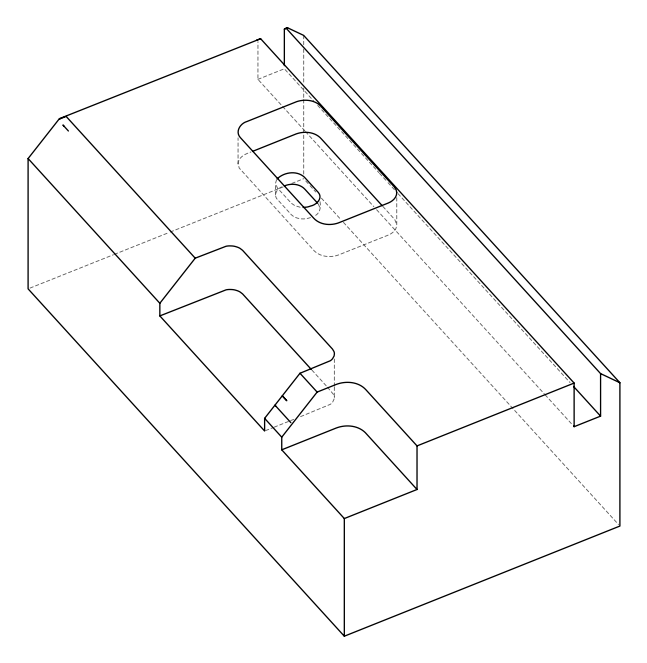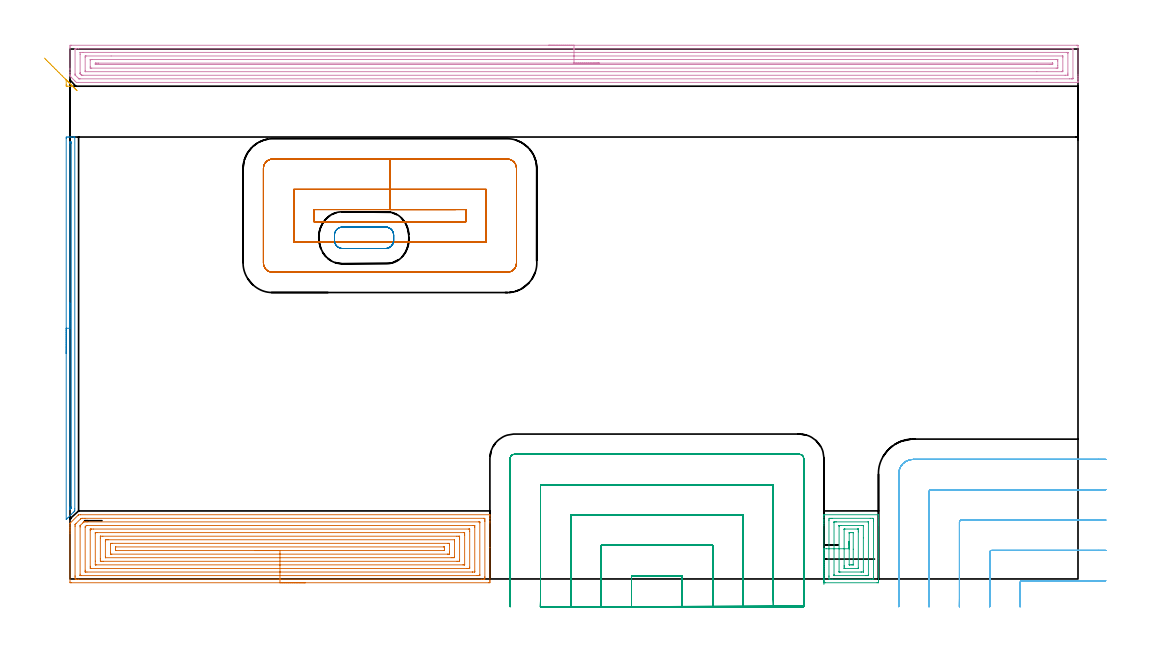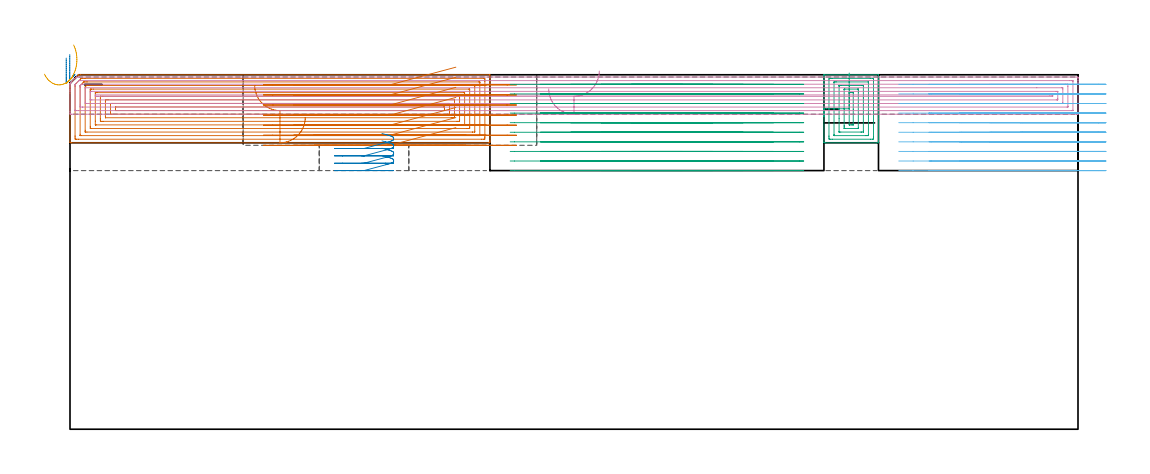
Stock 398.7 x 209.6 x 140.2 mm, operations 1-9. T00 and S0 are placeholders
(PLAN: 10 operations, 3 tool changes, 101.7 min)
(1 AREA_MILL | FG_CHAMFER_SURFACE | UGT0205_001 | 13.63 min | 63139 mm3)
(2 AREA_MILL_1 | FG_CHAMFER_SURFACE_1 | UGT0205_001 | 2.54 min | 876 mm3)
(3 AREA_MILL_2 | FG_CHAMFER_SURFACE_2 | UGT0205_001 | 2.07 min | 13909 mm3)
(4 AREA_MILL_3 | FG_CHAMFER_SURFACE_3 | UGT0205_001 | 19.33 min | 48513 mm3)
(5 AREA_MILL_4 | FG_CHAMFER_SURFACE_4 | UGT0205_001 | 0.17 min | 15 mm3)
(6 MILL_CORNER_NOTCH_RECTANGULAR | CORNER_NOTCH_RECTANGULAR | NXT0201_012 | Follow Part, ap 4, ae 75% | 10.39 min | 160810 mm3)
(7 MILL_RECTANGULAR_POCKET | POCKET_RECTANGULAR_STRAIGHT | NXT0201_012 | Follow Part, ap 4, ae 75% | 9.57 min | 193667 mm3)
(8 MILL_RECTANGULAR_POCKET_1 | POCKET_RECTANGULAR_STRAIGHT_1 | NXT0201_011 | Follow Part, ap 3, ae 75% | 0.85 min | 6533 mm3)
(9 MILL_SLOT | SLOT_PARTIAL_RECTANGULAR | NXT0201_012 | Follow Part, ap 4, ae 75% | 25.6 min | 279314 mm3)
(10 MILL_RECTANGULAR_SLOT | SLOT_RECTANGULAR | NXT0201_012 | Follow Part, ap 4, ae 75% | 17.56 min | 303570 mm3)
(TOOL UGT0205_001 | Chamfer Mill 20 x 3 x 45 deg. | D20 FL50 Z2)
(TOOL NXT0201_012 | ENDMILL 16mm [2P460-1600-NA 1630] | D16 FL38 Z6)
(TOOL NXT0201_011 | ENDMILL 12mm [2P460-1200-NA 1630] | D12 FL38 Z6)
(OP 1 AREA_MILL)
G17 G21 G94 G90
T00 M6
G54
G17 G0 G90 X93.05 Y-1.5 S1061 M3
G43 Z150.2 H0
Z123.3
G94 G1 X93.012 Z122.428 F250.
X92.898 Z121.564
X92.709 Z120.712
X92.447 Z119.88
X92.113 Z119.074
X91.71 Z118.3
X91.242 Z117.564
X90.71 Z116.872
X90.121 Z116.229
X89.478 Z115.64
X88.786 Z115.109
X88.05 Z114.64
X87.276 Z114.237
X86.47 Z113.903
X85.638 Z113.641
X84.787 Z113.452
X83.922 Z113.338
X83.05 Z113.3
X0.591
X0.256 Y-1.496 Z113.302
X0.01 Y-1.491 Z113.306
X0. Y-1.241 Z113.556
Y18.028 Z132.823
Y18.618 Z133.412
Y19.217 Z134.014
Y19.507 Z134.304
Y20.106 Z134.902
Y20.396 Z135.192
Y20.978 Z135.777
Y21.73 Z136.529
X0.001 Y21.886 Z136.685
X0.01 Y22.001 Z136.795
X0.117 Y22.117 Z136.917
X0.132 Y22.132 Z136.932
X3.266 Y25.266 Z140.066
X3.291 Y25.289 Z140.089
X3.405 Y25.395 Z140.19
X4.157 Y25.4 Z140.2
X165.954
X166.09 Y25.397 Z140.188
X166.093 Y25.365 Z140.156
X166.1 Y25.035 Z139.834
Y24.533 Z139.332
Y23.953 Z138.748
Y22.773 Z137.57
Y22.174 Z136.968
Y12.469 Z127.266
Y-0.642 Z114.155
X166.098 Y-0.942 Z113.855
X166.093 Y-1.491 Z113.306
X166.062 Y-1.494 Z113.304
X165.509 Y-1.5 Z113.3
X83.05
Y-0.086 Z114.714
X3.299
X2.406 Y-0.084 Z114.716
X2.374 Y-0.083 Z114.717
X2.01 Y-0.053 Z114.747
X2.003 Y0.318 Z115.118
X2.001 Y0.836 Z115.636
X2. Y1.21 Z116.01
Y20.769 Z135.569
X2.005 Y21.285 Z136.085
X2.01 Y21.472 Z136.272
X2.018 Y21.557 Z136.357
X2.059 Y21.6 Z136.4
X2.374 Y21.924 Z136.724
X4.157 Y23.707 Z138.507
X4.282 Y23.828 Z138.628
X4.414 Y23.953 Z138.753
X5.017 Y23.984 Z138.784
X5.049 Y23.985 Z138.785
X5.907 Y23.986 Z138.786
X163.726 Y23.985 Z138.785
X163.756 Y23.983 Z138.783
X164.09 Y23.953 Z138.753
X164.098 Y23.435 Z138.235
X164.099 Y23.064 Z137.864
X164.1 Y22.69 Z137.49
X164.099 Y0.836 Z115.636
X164.098 Y0.465 Z115.265
X164.09 Y-0.053 Z114.747
X163.756 Y-0.083 Z114.717
X163.726 Y-0.084 Z114.716
X162.868 Y-0.086 Z114.714
X83.05
Y1.328 Z116.128
X4.555 Y1.329 Z116.129
X4.157 Y1.33 Z116.13
X4.026 Y1.333 Z116.133
X4.011 Y1.335 Z116.135
X4.006 Y1.381 Z116.181
X4.002 Y1.464 Z116.264
X4. Y1.882 Z116.682
Y20.553 Z135.353
X4.002 Y20.71 Z135.51
X4.008 Y21.023 Z135.823
X4.012 Y21.101 Z135.901
X4.026 Y21.12 Z135.92
X4.063 Y21.161 Z135.961
X4.157 Y21.258 Z136.058
X5.073 Y22.174 Z136.974
X5.367 Y22.46 Z137.26
X5.452 Y22.54 Z137.34
X5.489 Y22.565 Z137.365
X5.546 Y22.567 Z137.367
X5.94 Y22.57 Z137.37
X6.433 Y22.571 Z137.371
X6.831
X161.545
X161.943 Y22.569 Z137.369
X162.074 Y22.567 Z137.367
X162.089 Y22.565 Z137.365
X162.094 Y22.519 Z137.319
X162.098 Y22.435 Z137.235
X162.1 Y22.331 Z137.131
Y22.174 Z136.974
Y1.726 Z116.526
X162.098 Y1.57 Z116.37
X162.09 Y1.413 Z116.213
X162.083 Y1.335 Z116.135
X162.042 Y1.333 Z116.133
X161.943 Y1.331 Z116.131
X161.449 Y1.329 Z116.129
X161.051 Y1.328 Z116.128
X83.05
Y2.743 Z117.543
X6.703
X6.051 Y2.748 Z117.548
X6.019 Y2.749 Z117.549
X6.01 Y2.78 Z117.58
X6.006 Y2.874 Z117.674
X6.002 Y3.064 Z117.864
X6. Y3.444 Z118.244
Y20.336 Z135.136
X6.013 Y20.652 Z135.452
X6.046 Y20.69 Z135.49
X6.109 Y20.757 Z135.557
X6.289 Y20.937 Z135.737
X6.475 Y21.117 Z135.917
X6.506 Y21.145 Z135.945
X6.547 Y21.15 Z135.95
X6.641 Y21.153 Z135.953
X6.831 Y21.156 Z135.956
X6.96 Y21.157 Z135.957
X159.397
X160.049 Y21.152 Z135.952
X160.081 Y21.151 Z135.951
X160.09 Y21.12 Z135.92
X160.094 Y21.026 Z135.826
X160.098 Y20.836 Z135.636
X160.1 Y20.456 Z135.256
X160.099 Y3.089 Z117.889
X160.097 Y2.882 Z117.682
X160.093 Y2.779 Z117.579
X160.09 Y2.756 Z117.556
X160.079 Y2.75 Z117.55
X160.027 Y2.747 Z117.547
X159.269 Y2.743 Z117.543
X159.14
X83.05
Y4.157 Z118.957
X8.378
X8.22 Y4.158 Z118.958
X8.094 Y4.161 Z118.961
X8.018 Y4.164 Z118.964
X8.01 Y4.19 Z118.99
X8.006 Y4.393 Z119.193
X8. Y5.005 Z119.805
Y19.231 Z134.031
X8.002 Y19.507 Z134.307
X8.006 Y19.66 Z134.46
X8.01 Y19.73 Z134.53
X8.142 Y19.736 Z134.536
X8.38 Y19.741 Z134.541
X8.614 Y19.743 Z134.543
X9.269
X157.722
X157.88 Y19.742 Z134.542
X158.006 Y19.739 Z134.539
X158.082 Y19.736 Z134.536
X158.09 Y19.71 Z134.51
X158.094 Y19.507 Z134.307
X158.1 Y18.895 Z133.695
Y4.669 Z119.469
X158.098 Y4.393 Z119.193
X158.094 Y4.24 Z119.04
X158.09 Y4.17 Z118.97
X157.958 Y4.164 Z118.964
X157.72 Y4.159 Z118.959
X157.486 Y4.157 Z118.957
X156.831
X83.05
Y5.571 Z120.371
X10.397 Y5.572 Z120.372
X10.105 Y5.573 Z120.373
X10.039 Y5.576 Z120.376
X10.012 Y5.578 Z120.378
X10.009 Y5.592 Z120.392
X10.003 Y5.676 Z120.476
X10. Y7.06 Z121.86
X10.001 Y18.125 Z132.925
X10.004 Y18.257 Z133.057
X10.008 Y18.305 Z133.105
X10.012 Y18.323 Z133.123
X10.023 Y18.324 Z133.124
X10.097 Y18.326 Z133.126
X10.397 Y18.328 Z133.128
X10.687 Y18.329 Z133.129
X155.703 Y18.328 Z133.128
X155.995 Y18.327 Z133.127
X156.061 Y18.324 Z133.124
X156.088 Y18.322 Z133.122
X156.09 Y18.308 Z133.108
X156.097 Y18.225 Z133.025
X156.099 Y17.729 Z132.529
X156.1 Y17.333 Z132.133
X156.099 Y5.775 Z120.575
X156.096 Y5.643 Z120.443
X156.092 Y5.595 Z120.395
X156.088 Y5.577 Z120.377
X156.077 Y5.576 Z120.376
X156.003 Y5.574 Z120.374
X155.703 Y5.572 Z120.372
X155.413 Y5.571 Z120.371
X83.05
Y6.985 Z121.785
X13.072
X12.254 Y6.987 Z121.787
X12.18 Y6.989 Z121.789
X12.107 Y6.992 Z121.792
X12.01 Y7.006 Z121.806
X12.007 Y7.06 Z121.86
X12.002 Y7.238 Z122.038
X12. Y7.949 Z122.749
Y8.129 Z122.929
Y16.13 Z130.93
X12.004 Y16.84 Z131.64
X12.006 Y16.884 Z131.684
X12.009 Y16.902 Z131.702
X12.033 Y16.908 Z131.708
X12.108 Y16.912 Z131.712
X12.18 Y16.913 Z131.713
X12.997 Y16.915 Z131.715
X153.028
X153.846 Y16.913 Z131.713
X153.92 Y16.911 Z131.711
X153.993 Y16.908 Z131.708
X154.09 Y16.894 Z131.694
X154.093 Y16.84 Z131.64
X154.098 Y16.662 Z131.462
X154.1 Y15.951 Z130.751
Y15.771 Z130.571
Y7.77 Z122.57
X154.096 Y7.06 Z121.86
X154.094 Y7.016 Z121.816
X154.091 Y6.998 Z121.798
X154.067 Y6.992 Z121.792
X153.992 Y6.988 Z121.788
X153.92 Y6.987 Z121.787
X153.103 Y6.985 Z121.785
X83.05
Y8.4 Z123.2
X14.09
X14.051 Y8.401 Z123.201
X14.021 Y8.405 Z123.205
X14.01 Y8.408 Z123.208
X14.008 Y8.426 Z123.226
X14. Y8.801 Z123.601
X14.001 Y15.062 Z129.862
X14.01 Y15.481 Z130.281
X14.422 Y15.494 Z130.294
X14.854 Y15.498 Z130.298
X15.306 Y15.5 Z130.3
X152.01
X152.049 Y15.499 Z130.299
X152.079 Y15.495 Z130.295
X152.09 Y15.492 Z130.292
X152.092 Y15.474 Z130.274
X152.1 Y15.099 Z129.899
Y15.062 Z129.862
X152.099 Y8.838 Z123.638
X152.09 Y8.419 Z123.219
X151.678 Y8.406 Z123.206
X151.246 Y8.402 Z123.202
X150.794 Y8.4 Z123.2
X83.05
Y9.814 Z124.614
X16.551
X16.212 Y9.816 Z124.616
X16.043 Y9.819 Z124.619
X16.01 Y9.821 Z124.621
X16.006 Y9.851 Z124.651
X16.003 Y9.901 Z124.701
X16. Y10.363 Z125.163
X16.001 Y13.919 Z128.719
X16.004 Y14.01 Z128.81
X16.01 Y14.065 Z128.865
X16.016 Y14.08 Z128.88
X16.035 Y14.081 Z128.881
X16.235 Y14.084 Z128.884
X16.637 Y14.086 Z128.886
X16.724
X149.549
X149.888 Y14.084 Z128.884
X150.057 Y14.081 Z128.881
X150.09 Y14.079 Z128.879
X150.094 Y14.049 Z128.849
X150.097 Y13.999 Z128.799
X150.1 Y13.537 Z128.337
Y13.284 Z128.084
Y10.616 Z125.416
X150.099 Y9.981 Z124.781
X150.096 Y9.89 Z124.69
X150.09 Y9.836 Z124.636
X150.084 Y9.82 Z124.62
X150.065 Y9.819 Z124.619
X149.865 Y9.815 Z124.615
X149.463 Y9.814 Z124.614
X149.376
X83.05
Y11.228 Z126.028
X18.42
X18.142 Y11.23 Z126.03
X18.063 Y11.232 Z126.032
X18.021 Y11.235 Z126.035
X18.01 Y11.255 Z126.055
X18.005 Y11.366 Z126.166
X18.002 Y11.505 Z126.305
X18. Y11.924 Z126.724
X18.001 Y12.395 Z127.195
X18.003 Y12.604 Z127.404
X18.006 Y12.656 Z127.456
X18.01 Y12.664 Z127.464
X18.018 Y12.667 Z127.467
X18.049 Y12.67 Z127.47
X18.143 Y12.671 Z127.471
X147.68 Y12.672 Z127.472
X147.958 Y12.67 Z127.47
X148.037 Y12.668 Z127.468
X148.079 Y12.665 Z127.465
X148.09 Y12.645 Z127.445
X148.095 Y12.534 Z127.334
X148.098 Y12.395 Z127.195
X148.1 Y11.976 Z126.776
X148.099 Y11.505 Z126.305
X148.097 Y11.296 Z126.096
X148.094 Y11.244 Z126.044
X148.09 Y11.236 Z126.036
X148.082 Y11.233 Z126.033
X148.051 Y11.23 Z126.03
X147.957 Y11.229 Z126.029
X83.05 Y11.228 Z126.028
X82.178 Z126.066
X81.314 Z126.18
X80.462 Z126.369
X79.63 Z126.631
X78.824 Z126.965
X78.05 Z127.368
X77.314 Z127.836
X76.622 Z128.368
X75.979 Z128.957
X75.39 Z129.6
X74.858 Z130.292
X74.39 Z131.028
X73.987 Z131.802
X73.653 Z132.608
X73.391 Z133.44
X73.202 Z134.291
X73.088 Z135.156
X73.05 Z136.028
G0 Z150.2
M5
M2
(OP 2 AREA_MILL_1)
G17 G21 G94 G90
T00 M6
G54
G17 G0 G90 X-1.5 Y89.15 S1061 M3
G43 Z150.2 H0
Z146.8
G94 G1 Y89.188 Z145.928 F250.
Y89.302 Z145.064
Y89.491 Z144.212
Y89.753 Z143.38
Y90.087 Z142.574
Y90.49 Z141.8
Y90.958 Z141.064
Y91.489 Z140.372
Y92.079 Z139.729
Y92.722 Z139.14
Y93.414 Z138.608
Y94.15 Z138.14
Y94.924 Z137.737
Y95.73 Z137.403
Y96.562 Z137.141
Y97.413 Z136.952
Y98.278 Z136.838
Y99.15 Z136.8
X-1.499 Y174.183 Z136.801
X-1.496 Y174.571
X-1.491 Y174.79 Z136.804
X-1.115 Y174.8 Z137.179
X-0.572 Z137.725
X-0.238 Z138.058
X0.305 Z138.601
X0.638 Z138.933
X1.306 Z139.605
X1.607 Z139.906
X1.755 Y174.798 Z140.048
X1.898 Y174.79 Z140.188
X1.9 Y174.63 Z140.2
Y27.69
X1.895 Y26.898 Z140.191
X1.796 Y26.796 Z140.094
X1.515 Y26.512 Z139.81
X1.351 Y26.35 Z139.649
X1.243 Y26.242 Z139.541
X0.638 Y25.637 Z138.936
X0.458 Y25.456 Z138.755
X-0.132 Y24.868 Z138.168
X-0.823 Y24.177 Z137.476
X-1.499 Y23.502 Z136.8
X-1.5 Y99.15
X-0.086 Z138.214
X-0.085 Y172.397 Z138.215
X-0.083 Y172.688 Z138.217
X-0.081 Y172.76 Z138.219
X-0.079 Y172.788 Z138.221
X-0.063 Y172.791 Z138.237
X0.002 Y172.795 Z138.302
X0.243 Y172.799 Z138.543
X0.419 Y172.797 Z138.719
X0.451 Y172.794 Z138.751
X0.479 Y172.79 Z138.779
X0.48 Y172.75 Z138.78
X0.484 Y172.554 Z138.784
X0.485 Y172.397 Z138.785
X0.486 Y172.241 Z138.786
X0.485 Y28.443 Z138.785
X0.482 Y28.144 Z138.782
X0.479 Y27.996 Z138.779
X0.471 Y27.932 Z138.771
X0.437 Y27.895 Z138.737
X0.239 Y27.69 Z138.539
X0.076 Y27.528 Z138.376
X-0.004 Y27.451 Z138.296
X-0.071 Y27.39 Z138.229
X-0.079 Y27.527 Z138.221
X-0.082 Y27.69 Z138.218
X-0.085 Y28.151 Z138.215
X-0.086 Y28.427 Z138.214
Y99.15
Y100.021 Z138.252
Y100.886 Z138.366
Y101.738 Z138.555
Y102.57 Z138.817
Y103.376 Z139.151
Y104.15 Z139.554
Y104.886 Z140.023
Y105.578 Z140.554
Y106.221 Z141.143
Y106.81 Z141.786
Y107.341 Z142.478
Y107.81 Z143.214
Y108.213 Z143.988
Y108.547 Z144.794
Y108.809 Z145.626
Y108.998 Z146.478
Y109.112 Z147.343
Y109.15 Z148.214
G0 Z150.2
M5
M2
(OP 3 AREA_MILL_2)
G17 G21 G94 G90
T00 M6
G54
G17 G0 G90 X298.2 Y-2.192 S1061 M3
G43 Z150.2 H0
Z126.747
G94 G1 Y-1.549 Z126.157 F250.
Y-0.857 Z125.626
Y-0.121 Z125.158
Y0.653 Z124.755
Y1.459 Z124.421
Y2.291 Z124.159
Y3.142 Z123.97
Y4.007 Z123.856
Y4.879 Z123.818
Y5.75 Z123.856
Y6.615 Z123.97
Y7.467 Z124.159
Y8.299 Z124.421
Y9.105 Z124.755
Y9.879 Z125.158
Y10.615 Z125.626
Y11.307 Z126.157
Y11.95 Z126.747
Y21.285 Z136.08
Y21.929 Z136.727
Y22.174 Z136.971
Y22.818 Z137.615
Y23.064 Z137.86
Y23.554 Z138.354
Y24.351 Z139.15
Y24.842 Z139.64
Y25.092 Z139.891
X298.208 Y25.371 Z140.162
X298.21 Y25.404 Z140.196
X298.319 Y25.4 Z140.2
X319.681
X319.79 Y25.404 Z140.196
X319.792 Y25.37 Z140.162
X319.8 Y25.092 Z139.89
Y24.351 Z139.15
Y23.555 Z138.354
Y23.064 Z137.86
Y22.818 Z137.615
Y22.174 Z136.971
Y21.929 Z136.726
Y21.285 Z136.08
Y8.11 Z122.907
Y-0.62 Z114.177
X319.798 Y-0.942 Z113.855
X319.793 Y-1.491 Z113.305
X319.784 Y-1.493 Z113.304
X319.232 Y-1.5 Z113.3
X298.768
X298.432 Y-1.496 Z113.302
X298.21 Y-1.491 Z113.305
X298.2 Y-1.263 Z113.533
Y11.95 Z126.747
X299.213 Y11.949 Z126.749
X300.2 Y11.95 Z126.75
Y23.064 Z137.864
X300.201 Y23.409 Z138.209
X300.21 Y23.953 Z138.753
X300.517 Y23.983 Z138.783
X300.547 Y23.984 Z138.784
X301.404 Y23.986 Z138.786
X316.53
X317.421 Y23.985 Z138.785
X317.453 Y23.983 Z138.783
X317.79 Y23.953 Z138.753
X317.798 Y23.608 Z138.408
X317.8 Y23.064 Z137.864
Y22.717 Z137.517
Y0.836 Z115.636
X317.799 Y0.491 Z115.291
X317.79 Y-0.053 Z114.747
X317.483 Y-0.083 Z114.717
X317.453 Y-0.085 Z114.715
X316.596 Y-0.086 Z114.714
X301.47
X300.579 Y-0.085 Z114.715
X300.547 Y-0.083 Z114.717
X300.21 Y-0.053 Z114.747
X300.202 Y0.292 Z115.092
X300.2 Y0.836 Z115.636
Y1.183 Z115.983
Y11.95 Z126.75
X302.2
Y22.301 Z137.101
X302.202 Y22.428 Z137.228
X302.207 Y22.512 Z137.312
X302.212 Y22.565 Z137.365
X302.229 Y22.567 Z137.367
X302.327 Y22.569 Z137.369
X302.819 Y22.571 Z137.371
X303.217
X315.673
X315.73 Y22.57 Z137.37
X315.764 Y22.568 Z137.368
X315.778 Y22.565 Z137.365
X315.79 Y22.553 Z137.353
X315.797 Y22.301 Z137.101
X315.799 Y22.174 Z136.974
X315.8 Y1.599 Z116.399
X315.798 Y1.472 Z116.272
X315.793 Y1.388 Z116.188
X315.788 Y1.334 Z116.134
X315.771 Y1.333 Z116.133
X315.673 Y1.331 Z116.131
X315.181 Y1.329 Z116.129
X314.783 Y1.328 Z116.128
X302.327 Y1.329 Z116.129
X302.27
X302.236 Y1.332 Z116.132
X302.222 Y1.334 Z116.134
X302.21 Y1.347 Z116.147
X302.203 Y1.599 Z116.399
X302.201 Y1.726 Z116.526
X302.2 Y11.95 Z126.75
X304.2
X304.201 Y20.794 Z135.594
X304.202 Y20.993 Z135.793
X304.206 Y21.092 Z135.892
X304.21 Y21.14 Z135.94
X304.217 Y21.151 Z135.951
X304.239 Y21.152 Z135.952
X304.996 Y21.157 Z135.957
X305.124
X313.133
X313.774 Y21.152 Z135.952
X313.787 Y21.151 Z135.951
X313.79 Y21.139 Z135.939
X313.796 Y21.097 Z135.897
X313.799 Y21.011 Z135.811
X313.8 Y16.267 Z131.067
X313.799 Y3.106 Z117.906
X313.798 Y2.907 Z117.707
X313.794 Y2.808 Z117.608
X313.79 Y2.76 Z117.56
X313.783 Y2.749 Z117.549
X313.761 Y2.747 Z117.547
X313.004 Y2.743 Z117.543
X312.876
X304.868
X304.226 Y2.748 Z117.548
X304.213 Y2.749 Z117.549
X304.21 Y2.761 Z117.561
X304.204 Y2.803 Z117.603
X304.201 Y2.889 Z117.689
X304.2 Y8.171 Z122.971
Y11.95 Z126.75
X306.2
X306.201 Y19.507 Z134.307
X306.203 Y19.651 Z134.451
X306.207 Y19.722 Z134.522
X306.209 Y19.734 Z134.534
X306.237 Y19.737 Z134.537
X306.304 Y19.74 Z134.54
X306.54 Y19.743 Z134.543
X311.46
X311.618 Y19.741 Z134.541
X311.743 Y19.738 Z134.538
X311.779 Y19.736 Z134.536
X311.79 Y19.729 Z134.529
X311.792 Y19.699 Z134.499
X311.796 Y19.507 Z134.307
X311.8 Y18.932 Z133.732
Y18.618 Z133.418
X311.799 Y4.393 Z119.193
X311.797 Y4.249 Z119.049
X311.793 Y4.178 Z118.978
X311.791 Y4.166 Z118.966
X311.763 Y4.163 Z118.963
X311.697 Y4.16 Z118.96
X311.46 Y4.157 Z118.957
X306.539
X306.382 Y4.158 Z118.958
X306.257 Y4.162 Z118.962
X306.221 Y4.164 Z118.964
X306.21 Y4.171 Z118.971
X306.208 Y4.201 Z119.001
X306.204 Y4.393 Z119.193
X306.2 Y4.968 Z119.768
Y5.282 Z120.082
Y11.95 Z126.75
X308.2
Y18.084 Z132.884
X308.203 Y18.202 Z133.002
X308.207 Y18.296 Z133.096
X308.21 Y18.321 Z133.121
X308.22 Y18.323 Z133.123
X308.255 Y18.326 Z133.126
X308.555 Y18.328 Z133.128
X308.845 Y18.329 Z133.129
X309.445 Y18.328 Z133.128
X309.737 Y18.327 Z133.127
X309.778 Y18.323 Z133.123
X309.791 Y18.321 Z133.121
X309.793 Y18.314 Z133.114
X309.799 Y18.265 Z133.065
X309.8 Y11.773 Z126.573
Y5.816 Z120.616
X309.797 Y5.698 Z120.498
X309.793 Y5.604 Z120.404
X309.79 Y5.579 Z120.379
X309.78 Y5.577 Z120.377
X309.745 Y5.574 Z120.374
X309.445 Y5.572 Z120.372
X309.155 Y5.571 Z120.371
X308.555 Y5.572 Z120.372
X308.264 Y5.573 Z120.373
X308.222 Y5.577 Z120.377
X308.209 Y5.579 Z120.379
X308.207 Y5.586 Z120.386
X308.201 Y5.635 Z120.435
X308.2 Y11.95 Z126.75
Y12.539 Z127.393
Y13.07 Z128.085
Y13.539 Z128.821
Y13.942 Z129.595
Y14.276 Z130.401
Y14.538 Z131.233
Y14.727 Z132.085
Y14.841 Z132.949
Y14.879 Z133.821
Y14.841 Z134.693
Y14.727 Z135.558
Y14.538 Z136.409
Y14.276 Z137.241
Y13.942 Z138.047
Y13.539 Z138.821
Y13.07 Z139.557
Y12.539 Z140.249
Y11.95 Z140.892
G0 Z150.2
M5
M2
(OP 4 AREA_MILL_3)
G17 G21 G94 G90
T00 M6
G54
G17 G0 G90 X189.35 Y211.1 S1061 M3
G43 Z150.2 H0
Z134.6
G94 G1 X189.388 Z133.728 F250.
X189.502 Z132.863
X189.691 Z132.012
X189.953 Z131.18
X190.287 Z130.374
X190.69 Z129.6
X191.159 Z128.864
X191.69 Z128.172
X192.279 Z127.529
X192.922 Z126.94
X193.614 Z126.408
X194.35 Z125.94
X195.124 Z125.537
X195.93 Z125.203
X196.762 Z124.941
X197.614 Z124.752
X198.478 Z124.638
X199.35 Z124.6
X398.084
X398.621 Y211.095 Z124.603
X398.69 Y211.092 Z124.606
X398.7 Y211.018 Z124.68
Y199.378 Z136.317
Y198.834 Z136.863
Y198.503 Z137.193
Y197.96 Z137.736
Y197.629 Z138.066
Y196.966 Z138.733
Y196.668 Z139.031
X398.697 Y196.532 Z139.16
X398.69 Y196.402 Z139.288
X398.531 Y196.4 Z139.3
X3.295
X2.499 Y196.403 Z139.294
X2.495 Y196.404 Z139.293
X1.899 Y197. Z138.698
X0.616 Y198.284 Z137.416
X0.397 Y198.503 Z137.197
X0.169 Y198.734 Z136.966
X0.01 Y198.902 Z136.797
X0.008 Y198.94 Z136.759
X0. Y199.272 Z136.428
Y199.59 Z136.11
Y200.252 Z135.443
Y201.458 Z134.239
Y202.001 Z133.693
Y210.144 Z125.554
X0.006 Y210.746 Z124.951
X0.01 Y211.093 Z124.604
X0.257 Y211.097 Z124.602
X0.616 Y211.1 Z124.6
X199.35
Y209.686 Z126.014
X396.298 Y209.685 Z126.015
X396.489 Y209.684 Z126.016
X396.647 Y209.681 Z126.019
X396.681 Y209.679 Z126.021
X396.69 Y209.662 Z126.038
X396.693 Y209.633 Z126.067
X396.699 Y209.479 Z126.221
Y198.11 Z137.59
X396.696 Y197.978 Z137.722
X396.69 Y197.874 Z137.826
X396.684 Y197.821 Z137.879
X396.649 Y197.82 Z137.88
X396.298 Y197.816 Z137.884
X396.108 Y197.815 Z137.885
X395.405 Y197.814 Z137.886
X3.999
X3.647 Y197.817 Z137.883
X3.56 Y197.819 Z137.881
X3.543 Y197.821 Z137.879
X3.511 Y197.847 Z137.853
X3.452 Y197.902 Z137.798
X3.295 Y198.055 Z137.645
X2.185 Y199.165 Z136.535
X2.08 Y199.273 Z136.427
X2.031 Y199.327 Z136.373
X2.01 Y199.353 Z136.347
X2.008 Y199.378 Z136.322
X2.001 Y199.77 Z135.93
Y209.39 Z126.31
X2.004 Y209.522 Z126.178
X2.01 Y209.626 Z126.074
X2.016 Y209.679 Z126.021
X2.051 Y209.68 Z126.02
X2.402 Y209.684 Z126.016
X2.592 Y209.685 Z126.015
X3.295 Y209.686 Z126.014
X199.35
Y208.272 Z127.428
X394.36 Y208.271 Z127.429
X394.512 Y208.269 Z127.431
X394.662 Y208.265 Z127.435
X394.691 Y208.26 Z127.44
X394.695 Y208.233 Z127.467
X394.698 Y208.184 Z127.516
X394.7 Y208.123 Z127.578
Y207.938 Z127.762
Y200.068 Z135.632
X394.697 Y199.378 Z136.322
X394.694 Y199.286 Z136.414
X394.69 Y199.244 Z136.456
X394.658 Y199.234 Z136.466
X394.512 Y199.232 Z136.468
X393.77 Y199.229 Z136.471
X393.618
X5.082
X4.929 Y199.23 Z136.47
X4.626 Y199.235 Z136.465
X4.569 Y199.242 Z136.458
X4.547 Y199.259 Z136.441
X4.504 Y199.297 Z136.403
X4.422 Y199.378 Z136.322
X4.188 Y199.612 Z136.088
X4.032 Y199.776 Z135.924
X4.015 Y199.796 Z135.904
X4.009 Y199.846 Z135.854
X4.003 Y199.944 Z135.756
X4.001 Y200.067 Z135.633
X4. Y200.252 Z135.448
Y207.432 Z128.268
X4.003 Y208.123 Z127.578
X4.006 Y208.214 Z127.486
X4.01 Y208.256 Z127.444
X4.042 Y208.266 Z127.434
X4.188 Y208.268 Z127.432
X4.93 Y208.271 Z127.429
X5.082 Y208.272 Z127.428
X199.35
Y206.857 Z128.843
X392.562
X392.614 Y206.856 Z128.844
X392.668 Y206.853 Z128.847
X392.684 Y206.851 Z128.849
X392.69 Y206.841 Z128.859
X392.693 Y206.793 Z128.907
X392.7 Y206.398 Z129.302
Y201.127 Z134.573
X392.692 Y200.702 Z134.998
X392.69 Y200.655 Z135.045
X392.622 Y200.65 Z135.05
X392.491 Y200.646 Z135.054
X392.325 Y200.644 Z135.056
X382.41 Y200.643 Z135.057
X6.138
X6.086 Y200.644 Z135.056
X6.032 Y200.647 Z135.053
X6.016 Y200.649 Z135.051
X6.01 Y200.659 Z135.041
X6.007 Y200.707 Z134.993
X6. Y201.102 Z134.598
Y206.374 Z129.326
X6.008 Y206.798 Z128.902
X6.01 Y206.845 Z128.855
X6.078 Y206.85 Z128.85
X6.209 Y206.854 Z128.846
X6.375 Y206.856 Z128.844
X16.271 Y206.857 Z128.843
X199.35
Y205.443 Z130.257
X390.103
X390.478 Y205.439 Z130.261
X390.663 Y205.436 Z130.264
X390.691 Y205.427 Z130.273
X390.695 Y205.395 Z130.305
X390.697 Y205.344 Z130.356
X390.7 Y204.858 Z130.842
Y203.109 Z132.591
Y202.235 Z133.465
X390.698 Y202.143 Z133.557
X390.693 Y202.088 Z133.612
X390.689 Y202.063 Z133.637
X390.672 Y202.062 Z133.638
X390.464 Y202.059 Z133.641
X390.046 Y202.057 Z133.643
X8.597
X8.222 Y202.061 Z133.639
X8.037 Y202.064 Z133.636
X8.009 Y202.073 Z133.627
X8.005 Y202.105 Z133.595
X8.003 Y202.156 Z133.544
X8. Y202.642 Z133.058
Y205.265 Z130.435
X8.002 Y205.357 Z130.343
X8.007 Y205.413 Z130.287
X8.011 Y205.437 Z130.263
X8.028 Y205.438 Z130.262
X8.236 Y205.441 Z130.259
X8.654 Y205.443 Z130.257
X199.35
Y204.029 Z131.671
X388.544 Y204.028 Z131.672
X388.625 Y204.026 Z131.674
X388.674 Y204.023 Z131.677
X388.69 Y204.02 Z131.68
X388.692 Y204.008 Z131.692
X388.697 Y203.894 Z131.806
Y203.75 Z131.95
X388.692 Y203.535 Z132.165
X388.69 Y203.486 Z132.214
X388.638 Y203.478 Z132.222
X388.54 Y203.475 Z132.225
X388.259 Y203.473 Z132.227
X387.651 Y203.471 Z132.229
X387.366
X10.156 Y203.472 Z132.228
X10.075 Y203.474 Z132.226
X10.026 Y203.477 Z132.223
X10.01 Y203.48 Z132.22
X10.008 Y203.492 Z132.208
X10.003 Y203.606 Z132.094
Y203.75 Z131.95
X10.007 Y203.966 Z131.734
X10.01 Y204.014 Z131.686
X10.062 Y204.022 Z131.678
X10.16 Y204.025 Z131.675
X10.441 Y204.028 Z131.672
X11.049 Y204.029 Z131.671
X11.334
X199.35
X200.222 Z131.709
X201.087 Z131.823
X201.938 Z132.012
X202.77 Z132.274
X203.576 Z132.608
X204.35 Z133.011
X205.086 Z133.48
X205.778 Z134.011
X206.421 Z134.6
X207.01 Z135.243
X207.542 Z135.935
X208.01 Z136.671
X208.413 Z137.445
X208.747 Z138.251
X209.009 Z139.083
X209.198 Z139.935
X209.312 Z140.799
X209.35 Z141.671
G0 Z150.2
M5
M2
(OP 5 AREA_MILL_4)
G17 G21 G94 G90
T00 M6
G54
G17 G0 G90 X-10.119 Y206.019 S1061 M3
G43 Z150.2 H0
Z140.428
G94 G1 X-9.741 Y205.641 Z139.739 F250.
X-9.322 Y205.222 Z139.098
X-8.866 Y204.766 Z138.512
X-8.374 Y204.275 Z137.984
X-7.853 Y203.753 Z137.519
X-7.304 Y203.204 Z137.119
X-6.733 Y202.633 Z136.789
X-6.144 Y202.044 Z136.531
X-5.541 Y201.441 Z136.346
X-4.929 Y200.829 Z136.236
X-4.313 Y200.213 Z136.202
X-3.697 Y199.597 Z136.244
X-3.085 Y198.986 Z136.362
X-2.484 Y198.384 Z136.554
X-1.896 Y197.797 Z136.821
X-1.327 Y197.228 Z137.158
X-0.782 Y196.682 Z137.565
X-0.263 Y196.163 Z138.037
X0.626 Y195.274 Z138.925
X0.961 Y194.94 Z139.257
X0.967 Y194.926 Z139.263
Y194.923 Z139.264
X0.936 Y194.912 Z139.235
X0.934 Z139.233
X0.902 Y194.908 Z139.201
X0.612 Y194.904 Z138.911
X-0.133 Y194.901 Z138.166
X-1.01 Y194.9 Z137.29
X-1.138 Y194.901 Z137.161
X-1.356 Y194.903 Z136.944
X-1.493 Y194.907 Z136.807
X-1.497 Y195.095 Z136.803
X-1.499 Y195.274 Z136.801
X-1.5 Y195.636 Z136.8
Y197.268
X-1.497 Y197.318 Z136.802
X-1.492 Y197.381 Z136.805
X-1.417 Y197.318 Z136.882
X-0.263 Y196.163 Z138.037
X0.225 Y195.675 Z138.571
X0.678 Y195.223 Z139.163
X1.092 Y194.808 Z139.809
X1.466 Y194.435 Z140.504
X1.795 Y194.106 Z141.242
X2.077 Y193.823 Z142.017
X2.31 Y193.59 Z142.825
X2.493 Y193.407 Z143.658
X2.624 Y193.276 Z144.511
X2.702 Y193.199 Z145.376
X2.726 Y193.175 Z146.248
X2.696 Y193.204 Z147.119
X2.613 Y193.288 Z147.983
X2.476 Y193.424 Z148.834
X2.288 Y193.612 Z149.665
X2.049 Y193.851 Z150.47
X1.762 Y194.138 Z151.241
X1.428 Y194.472 Z151.975
M5
M2
(OP 6 MILL_CORNER_NOTCH_RECTANGULAR)
G17 G21 G94 G90
T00 M6
G54
G17 G0 G90 X409.669 Y-0.7 S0 M3
G43 Z150.2 H1
Z136.41
G94 G1 X406.669 F250.
X376.595 F500.
G3 X375.8 Y-1.495 R0.8
G1 Y-7.746
X375.799 Y-8.
X375.783 Y-11. F250.
G0 Z150.2
X409.7 Y11.3
Z136.41
G1 X406.7
X364.595 F500.
G3 X363.8 Y10.505 R0.8
G1 Y-7.746
X363.799 Y-8.
X363.778 Y-11. F250.
G0 Z150.2
X409.7 Y23.3
Z136.41
G1 X406.7
X352.596 F500.
G3 X351.8 Y22.504 R0.8
G1 Y-7.746
G2 X351.799 Y-8. R24.
G1 X351.767 Y-11. F250.
G0 Z150.2
X409.7 Y35.3
Z136.41
G1 X406.7
X340.596 F500.
G3 X339.8 Y34.504 R0.8
G1 Y-7.746
G2 X339.797 Y-8. R12.
G1 X339.734 Y-10.999 F250.
G0 Z150.2
X409.7 Y47.3
Z136.41
G1 X406.7
X333.5 F500.
G3 X327.8 Y41.6 R5.7
G1 Y-7.746
Y-10.746 F250.
G0 Z150.2
X409.669 Y-0.7
Z132.62
G1 X406.669
X376.595 F500.
G3 X375.8 Y-1.495 R0.8
G1 Y-7.746
X375.799 Y-8.
X375.783 Y-11. F250.
G0 Z150.2
X409.7 Y11.3
Z132.62
G1 X406.7
X364.595 F500.
G3 X363.8 Y10.505 R0.8
G1 Y-7.746
X363.799 Y-8.
X363.778 Y-11. F250.
G0 Z150.2
X409.7 Y23.3
Z132.62
G1 X406.7
X352.596 F500.
G3 X351.8 Y22.504 R0.8
G1 Y-7.746
G2 X351.799 Y-8. R24.
G1 X351.767 Y-11. F250.
G0 Z150.2
X409.7 Y35.3
Z132.62
G1 X406.7
X340.596 F500.
G3 X339.8 Y34.504 R0.8
G1 Y-7.746
G2 X339.797 Y-8. R12.
G1 X339.734 Y-10.999 F250.
G0 Z150.2
X409.7 Y47.3
Z132.62
G1 X406.7
X333.5 F500.
G3 X327.8 Y41.6 R5.7
G1 Y-7.746
Y-10.746 F250.
G0 Z150.2
X409.669 Y-0.7
Z128.83
G1 X406.669
X376.595 F500.
G3 X375.8 Y-1.495 R0.8
G1 Y-7.746
X375.799 Y-8.
X375.783 Y-11. F250.
G0 Z150.2
X409.7 Y11.3
Z128.83
G1 X406.7
X364.595 F500.
G3 X363.8 Y10.505 R0.8
G1 Y-7.746
X363.799 Y-8.
X363.778 Y-11. F250.
G0 Z150.2
X409.7 Y23.3
Z128.83
G1 X406.7
X352.596 F500.
G3 X351.8 Y22.504 R0.8
G1 Y-7.746
G2 X351.799 Y-8. R24.
G1 X351.767 Y-11. F250.
G0 Z150.2
X409.7 Y35.3
Z128.83
G1 X406.7
X340.596 F500.
G3 X339.8 Y34.504 R0.8
G1 Y-7.746
G2 X339.797 Y-8. R12.
G1 X339.734 Y-10.999 F250.
G0 Z150.2
X409.7 Y47.3
Z128.83
G1 X406.7
X333.5 F500.
G3 X327.8 Y41.6 R5.7
G1 Y-7.746
Y-10.746 F250.
G0 Z150.2
X409.669 Y-0.7
Z125.04
G1 X406.669
X376.595 F500.
G3 X375.8 Y-1.495 R0.8
G1 Y-7.746
X375.799 Y-8.
X375.783 Y-11. F250.
G0 Z150.2
X409.7 Y11.3
Z125.04
G1 X406.7
X364.595 F500.
G3 X363.8 Y10.505 R0.8
G1 Y-7.746
X363.799 Y-8.
X363.778 Y-11. F250.
G0 Z150.2
X409.7 Y23.3
Z125.04
G1 X406.7
X352.596 F500.
G3 X351.8 Y22.504 R0.8
G1 Y-7.746
G2 X351.799 Y-8. R24.
G1 X351.767 Y-11. F250.
G0 Z150.2
X409.7 Y35.3
Z125.04
G1 X406.7
X340.596 F500.
G3 X339.8 Y34.504 R0.8
G1 Y-7.746
G2 X339.797 Y-8. R12.
G1 X339.734 Y-10.999 F250.
G0 Z150.2
X409.7 Y47.3
Z125.04
G1 X406.7
X333.5 F500.
G3 X327.8 Y41.6 R5.7
G1 Y-7.746
Y-10.746 F250.
G0 Z150.2
X409.669 Y-0.7
Z121.25
G1 X406.669
X376.595 F500.
G3 X375.8 Y-1.495 R0.8
G1 Y-7.886
Y-8.
X375.793 Y-11. F250.
G0 Z150.2
X409.7 Y11.3
Z121.25
G1 X406.7
X364.595 F500.
G3 X363.8 Y10.505 R0.8
G1 Y-7.886
Y-8.
X363.79 Y-11. F250.
G0 Z150.2
X409.7 Y23.3
Z121.25
G1 X406.7
X352.596 F500.
G3 X351.8 Y22.504 R0.8
G1 Y-7.886
Y-8.
X351.786 Y-11. F250.
G0 Z150.2
X409.7 Y35.3
Z121.25
G1 X406.7
X340.596 F500.
G3 X339.8 Y34.504 R0.8
G1 Y-7.886
X339.799 Y-8.
X339.771 Y-11. F250.
G0 Z150.2
X409.7 Y47.3
Z121.25
G1 X406.7
X333.5 F500.
G3 X327.8 Y41.6 R5.7
G1 Y-7.886
Y-10.886 F250.
G0 Z150.2
X409.669 Y-0.7
Z117.46
G1 X406.669
X376.595 F500.
G3 X375.8 Y-1.495 R0.8
G1 Y-8.
Y-11. F250.
G0 Z150.2
X409.7 Y11.3
Z117.46
G1 X406.7
X364.595 F500.
G3 X363.8 Y10.505 R0.8
G1 Y-8.
Y-11. F250.
G0 Z150.2
X409.7 Y23.3
Z117.46
G1 X406.7
X352.596 F500.
G3 X351.8 Y22.504 R0.8
G1 Y-8.
Y-11. F250.
G0 Z150.2
X409.7 Y35.3
Z117.46
G1 X406.7
X340.596 F500.
G3 X339.8 Y34.504 R0.8
G1 Y-8.
Y-11. F250.
G0 Z150.2
X409.7 Y47.3
Z117.46
G1 X406.7
X333.5 F500.
G3 X327.8 Y41.6 R5.7
G1 Y-8.
Y-11. F250.
G0 Z150.2
X409.669 Y-0.7
Z113.67
G1 X406.669
X376.595 F500.
G3 X375.8 Y-1.495 R0.8
G1 Y-8.
Y-11. F250.
G0 Z150.2
X409.7 Y11.3
Z113.67
G1 X406.7
X364.595 F500.
G3 X363.8 Y10.505 R0.8
G1 Y-8.
Y-11. F250.
G0 Z150.2
X409.7 Y23.3
Z113.67
G1 X406.7
X352.596 F500.
G3 X351.8 Y22.504 R0.8
G1 Y-8.
Y-11. F250.
G0 Z150.2
X409.7 Y35.3
Z113.67
G1 X406.7
X340.596 F500.
G3 X339.8 Y34.504 R0.8
G1 Y-8.
Y-11. F250.
G0 Z150.2
X409.7 Y47.3
Z113.67
G1 X406.7
X333.5 F500.
G3 X327.8 Y41.6 R5.7
G1 Y-8.
Y-11. F250.
G0 Z150.2
X409.669 Y-0.7
Z109.88
G1 X406.669
X376.595 F500.
G3 X375.8 Y-1.495 R0.8
G1 Y-8.
Y-11. F250.
G0 Z150.2
X409.7 Y11.3
Z109.88
G1 X406.7
X364.595 F500.
G3 X363.8 Y10.505 R0.8
G1 Y-8.
Y-11. F250.
G0 Z150.2
X409.7 Y23.3
Z109.88
G1 X406.7
X352.596 F500.
G3 X351.8 Y22.504 R0.8
G1 Y-8.
Y-11. F250.
G0 Z150.2
X409.7 Y35.3
Z109.88
G1 X406.7
X340.596 F500.
G3 X339.8 Y34.504 R0.8
G1 Y-8.
Y-11. F250.
G0 Z150.2
X409.7 Y47.3
Z109.88
G1 X406.7
X333.5 F500.
G3 X327.8 Y41.6 R5.7
G1 Y-8.
Y-11. F250.
G0 Z150.2
X409.669 Y-0.7
Z106.09
G1 X406.669
X376.595 F500.
G3 X375.8 Y-1.495 R0.8
G1 Y-8.
Y-11. F250.
G0 Z150.2
X409.7 Y11.3
Z106.09
G1 X406.7
X364.595 F500.
G3 X363.8 Y10.505 R0.8
G1 Y-8.
Y-11. F250.
G0 Z150.2
X409.7 Y23.3
Z106.09
G1 X406.7
X352.596 F500.
G3 X351.8 Y22.504 R0.8
G1 Y-8.
Y-11. F250.
G0 Z150.2
X409.7 Y35.3
Z106.09
G1 X406.7
X340.596 F500.
G3 X339.8 Y34.504 R0.8
G1 Y-8.
Y-11. F250.
G0 Z150.2
X409.7 Y47.3
Z106.09
G1 X406.7
X333.5 F500.
G3 X327.8 Y41.6 R5.7
G1 Y-8.
Y-11. F250.
G0 Z150.2
X409.669 Y-0.7
Z102.3
G1 X406.669
X376.595 F500.
G3 X375.8 Y-1.495 R0.8
G1 Y-8.
Y-11. F250.
G0 Z150.2
X409.7 Y11.3
Z102.3
G1 X406.7
X364.595 F500.
G3 X363.8 Y10.505 R0.8
G1 Y-8.
Y-11. F250.
G0 Z150.2
X409.7 Y23.3
Z102.3
G1 X406.7
X352.596 F500.
G3 X351.8 Y22.504 R0.8
G1 Y-8.
Y-11. F250.
G0 Z150.2
X409.7 Y35.3
Z102.3
G1 X406.7
X340.596 F500.
G3 X339.8 Y34.504 R0.8
G1 Y-8.
Y-11. F250.
G0 Z150.2
X409.7 Y47.3
Z102.3
G1 X406.7
X333.5 F500.
G3 X327.8 Y41.6 R5.7
G1 Y-8.
Y-11. F250.
G0 Z150.2
M5
M2
(OP 7 MILL_RECTANGULAR_POCKET)
G17 G21 G94 G90
T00 M6
G54
G17 G0 G90 X152.621 Y146.1 S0 M3
G43 Z150.2 H1
Z143.2
G94 G1 X126.55 Z136.214 F250.
X96.5 F500.
Y141.3
X156.6
Y146.1
X126.55
Y154.1
X88.5
Y133.3
X164.6
Y154.1
X126.55
Y166.1
X80.2
G3 X76.5 Y162.4 R3.7
G1 Y125.
G3 X80.2 Y121.3 R3.7
G1 X172.9
G3 X176.6 Y125. R3.7
G1 Y162.4
G3 X172.9 Y166.1 R3.7
G1 X126.55
X125.55
G0 X152.621 Y146.1 Z139.214
G1 X126.55 Z132.228 F250.
X96.5 F500.
Y141.3
X156.6
Y146.1
X126.55
Y154.1
X88.5
Y133.3
X164.6
Y154.1
X126.55
Y166.1
X80.2
G3 X76.5 Y162.4 R3.7
G1 Y125.
G3 X80.2 Y121.3 R3.7
G1 X172.9
G3 X176.6 Y125. R3.7
G1 Y162.4
G3 X172.9 Y166.1 R3.7
G1 X126.55
X125.55
G0 X152.621 Y146.1 Z135.228
G1 X126.55 Z128.243 F250.
X96.5 F500.
Y141.3
X156.6
Y146.1
X126.55
Y154.1
X88.5
Y133.3
X164.6
Y154.1
X126.55
Y166.1
X80.2
G3 X76.5 Y162.4 R3.7
G1 Y125.
G3 X80.2 Y121.3 R3.7
G1 X172.9
G3 X176.6 Y125. R3.7
G1 Y162.4
G3 X172.9 Y166.1 R3.7
G1 X126.55
X125.55
G0 X152.621 Y146.1 Z131.243
G1 X126.55 Z124.257 F250.
X96.5 F500.
Y141.3
X156.6
Y146.1
X126.55
Y154.1
X88.5
Y133.3
X164.6
Y154.1
X126.55
Y166.1
X80.2
G3 X76.5 Y162.4 R3.7
G1 Y125.
G3 X80.2 Y121.3 R3.7
G1 X172.9
G3 X176.6 Y125. R3.7
G1 Y162.4
G3 X172.9 Y166.1 R3.7
G1 X126.55
X125.55
G0 X152.621 Y146.1 Z127.257
G1 X126.55 Z120.271 F250.
X96.5 F500.
Y141.3
X156.6
Y146.1
X126.55
Y154.1
X88.5
Y133.3
X164.6
Y154.1
X126.55
Y166.1
X80.2
G3 X76.5 Y162.4 R3.7
G1 Y125.
G3 X80.2 Y121.3 R3.7
G1 X172.9
G3 X176.6 Y125. R3.7
G1 Y162.4
G3 X172.9 Y166.1 R3.7
G1 X126.55
X125.55
G0 X152.621 Y146.1 Z123.271
G1 X126.55 Z116.286 F250.
X96.5 F500.
Y141.3
X156.6
Y146.1
X126.55
Y154.1
X88.5
Y133.3
X164.6
Y154.1
X126.55
Y166.1
X80.2
G3 X76.5 Y162.4 R3.7
G1 Y125.
G3 X80.2 Y121.3 R3.7
G1 X172.9
G3 X176.6 Y125. R3.7
G1 Y162.4
G3 X172.9 Y166.1 R3.7
G1 X126.55
X125.55
G0 X152.621 Y146.1 Z119.286
G1 X126.55 Z112.3 F250.
X96.5 F500.
Y141.3
X156.6
Y146.1
X126.55
Y154.1
X88.5
Y133.3
X164.6
Y154.1
X126.55
Y166.1
X80.2
G3 X76.5 Y162.4 R3.7
G1 Y125.
G3 X80.2 Y121.3 R3.7
G1 X172.9
G3 X176.6 Y125. R3.7
G1 Y162.4
G3 X172.9 Y166.1 R3.7
G1 X126.55
X125.55
G0 Z150.2
M5
M2
(OP 8 MILL_RECTANGULAR_POCKET_1)
G17 G21 G94 G90
T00 M6
G54
G17 G0 G90 X123.384 Y130.7 S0 M3
G43 Z150.2 H1
Z116.962
G94 G1 X124.8 Z116.582 F250.
X124.979 Z116.534
X125.442 Y130.76 Z116.409
X125.892 Y130.887 Z116.284
X126.318 Y131.078 Z116.158
X126.713 Y131.328 Z116.033
X127.066 Y131.634 Z115.908
X127.372 Y131.987 Z115.783
X127.622 Y132.382 Z115.658
X127.813 Y132.808 Z115.533
X127.94 Y133.258 Z115.407
X128. Y133.721 Z115.282
Y136.179 Z114.624
X127.94 Y136.642 Z114.498
X127.813 Y137.092 Z114.373
X127.622 Y137.518 Z114.248
X127.372 Y137.913 Z114.123
X127.066 Y138.266 Z113.998
X126.713 Y138.572 Z113.872
X126.318 Y138.822 Z113.747
X125.892 Y139.013 Z113.622
X125.442 Y139.14 Z113.497
X124.979 Y139.2 Z113.372
X116.3 Z111.046
X107.8 F500.
G3 X104.6 Y136. R3.2
G1 Y133.9
G3 X107.8 Y130.7 R3.2
G1 X124.8
G3 X128. Y133.9 R3.2
G1 Y136.
G3 X124.8 Y139.2 R3.2
G1 X116.3
X115.3
G0 X123.384 Y130.7 Z114.046
G1 X124.8 Z113.667 F250.
X124.979 Z113.619
X125.442 Y130.76 Z113.493
X125.892 Y130.887 Z113.368
X126.318 Y131.078 Z113.243
X126.713 Y131.328 Z113.118
X127.066 Y131.634 Z112.993
X127.372 Y131.987 Z112.868
X127.622 Y132.382 Z112.742
X127.813 Y132.808 Z112.617
X127.94 Y133.258 Z112.492
X128. Y133.721 Z112.367
Y136.179 Z111.708
X127.94 Y136.642 Z111.583
X127.813 Y137.092 Z111.458
X127.622 Y137.518 Z111.333
X127.372 Y137.913 Z111.207
X127.066 Y138.266 Z111.082
X126.713 Y138.572 Z110.957
X126.318 Y138.822 Z110.832
X125.892 Y139.013 Z110.707
X125.442 Y139.14 Z110.581
X124.979 Y139.2 Z110.456
X116.3 Z108.131
X107.8 F500.
G3 X104.6 Y136. R3.2
G1 Y133.9
G3 X107.8 Y130.7 R3.2
G1 X124.8
G3 X128. Y133.9 R3.2
G1 Y136.
G3 X124.8 Y139.2 R3.2
G1 X116.3
X115.3
G0 X123.384 Y130.7 Z111.131
G1 X124.8 Z110.751 F250.
X124.979 Z110.703
X125.442 Y130.76 Z110.578
X125.892 Y130.887 Z110.453
X126.318 Y131.078 Z110.328
X126.713 Y131.328 Z110.203
X127.066 Y131.634 Z110.077
X127.372 Y131.987 Z109.952
X127.622 Y132.382 Z109.827
X127.813 Y132.808 Z109.702
X127.94 Y133.258 Z109.577
X128. Y133.721 Z109.451
Y136.179 Z108.793
X127.94 Y136.642 Z108.668
X127.813 Y137.092 Z108.542
X127.622 Y137.518 Z108.417
X127.372 Y137.913 Z108.292
X127.066 Y138.266 Z108.167
X126.713 Y138.572 Z108.042
X126.318 Y138.822 Z107.916
X125.892 Y139.013 Z107.791
X125.442 Y139.14 Z107.666
X124.979 Y139.2 Z107.541
X116.3 Z105.215
X107.8 F500.
G3 X104.6 Y136. R3.2
G1 Y133.9
G3 X107.8 Y130.7 R3.2
G1 X124.8
G3 X128. Y133.9 R3.2
G1 Y136.
G3 X124.8 Y139.2 R3.2
G1 X116.3
X115.3
G0 X123.384 Y130.7 Z108.215
G1 X124.8 Z107.836 F250.
X124.979 Z107.788
X125.442 Y130.76 Z107.663
X125.892 Y130.887 Z107.538
X126.318 Y131.078 Z107.412
X126.713 Y131.328 Z107.287
X127.066 Y131.634 Z107.162
X127.372 Y131.987 Z107.037
X127.622 Y132.382 Z106.912
X127.813 Y132.808 Z106.786
X127.94 Y133.258 Z106.661
X128. Y133.721 Z106.536
Y136.179 Z105.877
X127.94 Y136.642 Z105.752
X127.813 Y137.092 Z105.627
X127.622 Y137.518 Z105.502
X127.372 Y137.913 Z105.377
X127.066 Y138.266 Z105.251
X126.713 Y138.572 Z105.126
X126.318 Y138.822 Z105.001
X125.892 Y139.013 Z104.876
X125.442 Y139.14 Z104.751
X124.979 Y139.2 Z104.626
X116.3 Z102.3
X107.8 F500.
G3 X104.6 Y136. R3.2
G1 Y133.9
G3 X107.8 Y130.7 R3.2
G1 X124.8
G3 X128. Y133.9 R3.2
G1 Y136.
G3 X124.8 Y139.2 R3.2
G1 X116.3
X115.3
G0 Z150.2
M5
M2
(OP 9 MILL_SLOT)
G17 G21 G94 G90
T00 M6
G54
G17 G0 G90 X242.217 Y-11. S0 M3
G43 Z150.2 H1
Z136.41
G94 G1 X242.201 Y-8. F250.
X242.2 Y-7.746 F500.
Y1.3
X222.1
Y-7.746
X222.099 Y-8.
X222.083 Y-11. F250.
X254.222
X254.201 Y-8.
G2 X254.2 Y-7.746 R36. F500.
G1 Y13.3
X210.1
Y-7.746
X210.099 Y-8.
X210.078 Y-11. F250.
X266.233
X266.201 Y-8.
G2 X266.2 Y-7.746 R24. F500.
G1 Y25.3
X198.1
Y-7.746
G2 X198.099 Y-8. R24.
G1 X198.067 Y-11. F250.
X278.266 Y-10.999
X278.203 Y-8.
G2 X278.2 Y-7.746 R12. F500.
G1 Y37.3
X186.1
Y-7.746
G2 X186.097 Y-8. R12.
G1 X186.034 Y-10.999 F250.
X290.2 Y-10.746
Y-7.746
Y47.6 F500.
G3 X288.5 Y49.3 R1.7
G1 X175.8
G3 X174.1 Y47.6 R1.7
G1 Y-7.746
Y-10.746 F250.
G0 X242.217 Y-11. Z132.62
G1 X242.201 Y-8.
X242.2 Y-7.746 F500.
Y1.3
X222.1
Y-7.746
X222.099 Y-8.
X222.083 Y-11. F250.
X254.222
X254.201 Y-8.
X254.2 Y-7.746 F500.
Y13.3
X210.1
Y-7.746
X210.099 Y-8.
X210.078 Y-11. F250.
X266.233
X266.201 Y-8.
G2 X266.2 Y-7.746 R24. F500.
G1 Y25.3
X198.1
Y-7.746
G2 X198.099 Y-8. R24.
G1 X198.067 Y-11. F250.
X278.266 Y-10.999
X278.203 Y-8.
G2 X278.2 Y-7.746 R12. F500.
G1 Y37.3
X186.1
Y-7.746
G2 X186.097 Y-8. R12.
G1 X186.034 Y-10.999 F250.
X290.2 Y-10.746
Y-7.746
Y47.6 F500.
G3 X288.5 Y49.3 R1.7
G1 X175.8
G3 X174.1 Y47.6 R1.7
G1 Y-7.746
Y-10.746 F250.
G0 X242.217 Y-11. Z128.83
G1 X242.201 Y-8.
X242.2 Y-7.746 F500.
Y1.3
X222.1
Y-7.746
X222.099 Y-8.
X222.083 Y-11. F250.
X254.222
X254.201 Y-8.
X254.2 Y-7.746 F500.
Y13.3
X210.1
Y-7.746
X210.099 Y-8.
X210.078 Y-11. F250.
X266.233
X266.201 Y-8.
G2 X266.2 Y-7.746 R24. F500.
G1 Y25.3
X198.1
Y-7.746
G2 X198.099 Y-8. R24.
G1 X198.067 Y-11. F250.
X278.266 Y-10.999
X278.203 Y-8.
G2 X278.2 Y-7.746 R12. F500.
G1 Y37.3
X186.1
Y-7.746
G2 X186.097 Y-8. R12.
G1 X186.034 Y-10.999 F250.
X290.2 Y-10.746
Y-7.746
Y47.6 F500.
G3 X288.5 Y49.3 R1.7
G1 X175.8
G3 X174.1 Y47.6 R1.7
G1 Y-7.746
Y-10.746 F250.
G0 X242.217 Y-11. Z125.04
G1 X242.201 Y-8.
X242.2 Y-7.746 F500.
Y1.3
X222.1
Y-7.746
X222.099 Y-8.
X222.083 Y-11. F250.
X254.222
X254.201 Y-8.
G2 X254.2 Y-7.746 R36. F500.
G1 Y13.3
X210.1
Y-7.746
X210.099 Y-8.
X210.078 Y-11. F250.
X266.233
X266.201 Y-8.
G2 X266.2 Y-7.746 R24. F500.
G1 Y25.3
X198.1
Y-7.746
G2 X198.099 Y-8. R24.
G1 X198.067 Y-11. F250.
X278.266 Y-10.999
X278.203 Y-8.
G2 X278.2 Y-7.746 R12. F500.
G1 Y37.3
X186.1
Y-7.746
G2 X186.097 Y-8. R12.
G1 X186.034 Y-10.999 F250.
X290.2 Y-10.746
Y-7.746
Y47.6 F500.
G3 X288.5 Y49.3 R1.7
G1 X175.8
G3 X174.1 Y47.6 R1.7
G1 Y-7.746
Y-10.746 F250.
G0 X242.207 Y-11. Z121.25
G1 X242.2 Y-8.
Y-7.887 F500.
Y1.3
X222.1
Y-7.887
Y-8.
X222.093 Y-11. F250.
X254.21
X254.2 Y-8.
Y-7.887 F500.
Y13.3
X210.1
Y-7.887
Y-8.
X210.09 Y-11. F250.
X266.214
X266.2 Y-8.
Y-7.887 F500.
Y25.3
X198.1
Y-7.887
Y-8.
X198.086 Y-11. F250.
X278.229
X278.201 Y-8.
X278.2 Y-7.887 F500.
Y37.3
X186.1
Y-7.887
X186.099 Y-8.
X186.071 Y-11. F250.
X290.2 Y-10.887
Y-7.887
Y47.6 F500.
G3 X288.5 Y49.3 R1.7
G1 X175.8
G3 X174.1 Y47.6 R1.7
G1 Y-7.887
Y-10.887 F250.
G0 X242.2 Y-11. Z117.46
G1 Y-8.
Y1.3 F500.
X222.1
Y-8.
Y-11. F250.
X254.2
Y-8.
Y13.3 F500.
X210.1
Y-8.
Y-11. F250.
X266.2
Y-8.
Y25.3 F500.
X198.1
Y-8.
Y-11. F250.
X278.2
Y-8.
Y37.3 F500.
X186.1
Y-8.
Y-11. F250.
X290.2
Y-8.
Y47.6 F500.
G3 X288.5 Y49.3 R1.7
G1 X175.8
G3 X174.1 Y47.6 R1.7
G1 Y-8.
Y-11. F250.
G0 X242.2 Z113.67
G1 Y-8.
Y1.3 F500.
X222.1
Y-8.
Y-11. F250.
X254.2
Y-8.
Y13.3 F500.
X210.1
Y-8.
Y-11. F250.
X266.2
Y-8.
Y25.3 F500.
X198.1
Y-8.
Y-11. F250.
X278.2
Y-8.
Y37.3 F500.
X186.1
Y-8.
Y-11. F250.
X290.2
Y-8.
Y47.6 F500.
G3 X288.5 Y49.3 R1.7
G1 X175.8
G3 X174.1 Y47.6 R1.7
G1 Y-8.
Y-11. F250.
G0 X242.2 Z109.88
G1 Y-8.
Y1.3 F500.
X222.1
Y-8.
Y-11. F250.
X254.2
Y-8.
Y13.3 F500.
X210.1
Y-8.
Y-11. F250.
X266.2
Y-8.
Y25.3 F500.
X198.1
Y-8.
Y-11. F250.
X278.2
Y-8.
Y37.3 F500.
X186.1
Y-8.
Y-11. F250.
X290.2
Y-8.
Y47.6 F500.
G3 X288.5 Y49.3 R1.7
G1 X175.8
G3 X174.1 Y47.6 R1.7
G1 Y-8.
Y-11. F250.
G0 X242.2 Z106.09
G1 Y-8.
Y1.3 F500.
X222.1
Y-8.
Y-11. F250.
X254.2
Y-8.
Y13.3 F500.
X210.1
Y-8.
Y-11. F250.
X266.2
Y-8.
Y25.3 F500.
X198.1
Y-8.
Y-11. F250.
X278.2
Y-8.
Y37.3 F500.
X186.1
Y-8.
Y-11. F250.
X290.2
Y-8.
Y47.6 F500.
G3 X288.5 Y49.3 R1.7
G1 X175.8
G3 X174.1 Y47.6 R1.7
G1 Y-8.
Y-11. F250.
G0 X242.2 Z102.3
G1 Y-8.
Y1.3 F500.
X222.1
Y-8.
Y-11. F250.
X254.2
Y-8.
Y13.3 F500.
X210.1
Y-8.
Y-11. F250.
X266.2
Y-8.
Y25.3 F500.
X198.1
Y-8.
Y-11. F250.
X278.2
Y-8.
Y37.3 F500.
X186.1
Y-8.
Y-11. F250.
X290.2
Y-8.
Y47.6 F500.
G3 X288.5 Y49.3 R1.7
G1 X175.8
G3 X174.1 Y47.6 R1.7
G1 Y-8.
Y-11. F250.
G0 Z150.2
M5
M2
